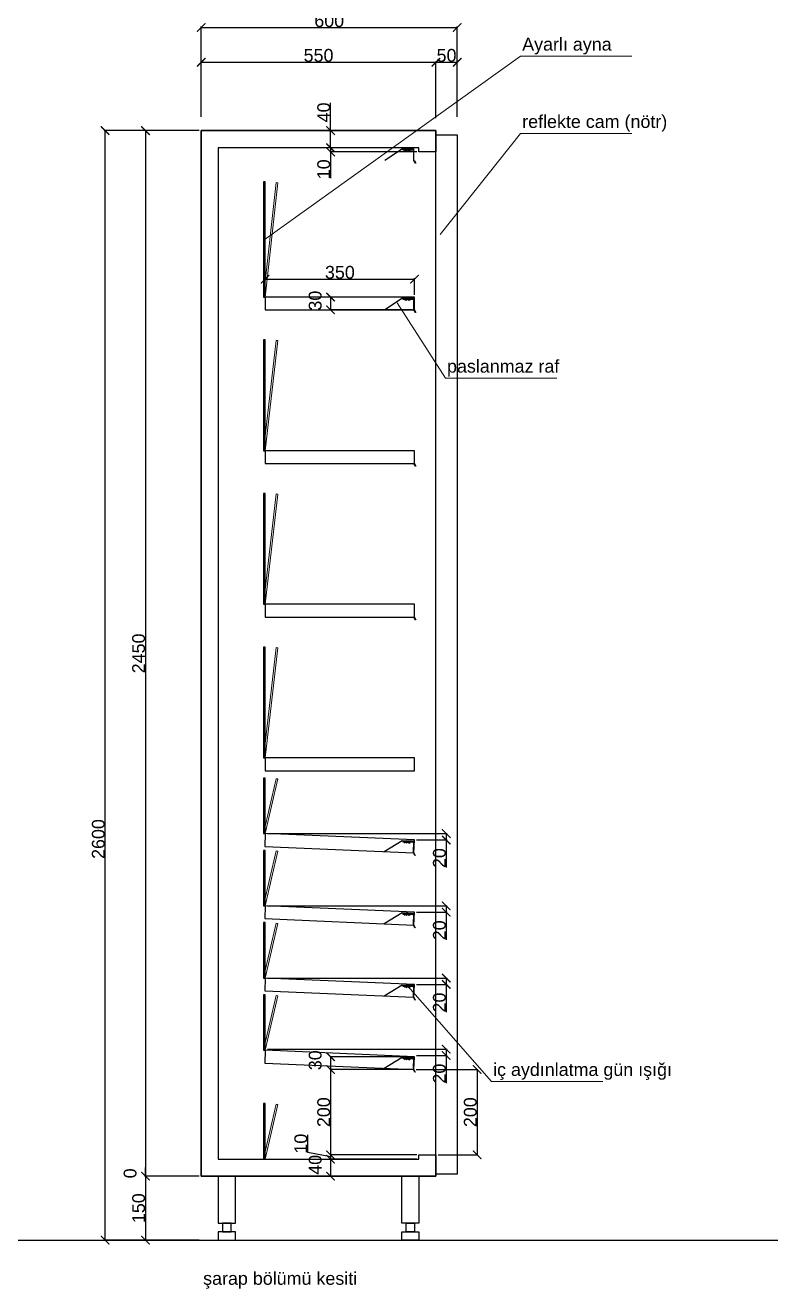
# Model space of a CAD drawing. Header units: millimetres. Extents: x 11444 to 38468, y 2013 to 7470.
# Drawn here: x 30770 to 32517, y 3017 to 5977 of the extents above; entities that cross this region are included whole.
import ezdxf

# ---------------------------------------------------------------- set-up
doc = ezdxf.new("R2010")
doc.units = ezdxf.units.MM
doc.layers.add('Auto-SilikCizgiler', color=251, linetype='Continuous', lineweight=9)
doc.styles.get("Standard").update_dxf_attribs({"font": 'arial.ttf'})
doc.dimstyles.new('ölçü 1_50', dxfattribs={"dimtxt": 30, "dimasz": 20, "dimexe": 2, "dimexo": 5, "dimtad": 1, "dimdec": 0, "dimtxsty": 'Standard', "dimblk": 'ARCHTICK', "dimcen": 2.5, "dimclrd": 256, "dimclre": 256, "dimclrt": 256, "dimadec": 0, "dimazin": 0, "dimtfac": 1, "dimtdec": 0, "dimtmove": 0, "dimatfit": 3, "dimldrblk": 'ARCHTICK', "dimfxl": 1, "dimlwd": -1, "dimlwe": -1, "dimarcsym": 0})

# ---------------------------------------------------------------- blocks, each defined once
blk = doc.blocks.new('_ArchTick')
at = {"color": 0, "linetype": 'ByBlock', "const_width": 0.15}
blk.add_lwpolyline([(-0.5, -0.5), (0.5, 0.5)], dxfattribs=at)
blk = doc.blocks.new('*D163')
at = {"transparency": 16777216}
for p, q in [((31177, 5730.4), (31049.4, 5730.4)), ((31051.4, 5730.4), (31051.4, 3280.4)), ((31177, 3280.4), (31049.4, 3280.4))]:
    blk.add_line(p, q, dxfattribs=at)
at = {"layer": 'Defpoints', "color": 0, "transparency": 16777216}
for p in [(31182, 5730.4), (31051.4, 3280.4), (31182, 3280.4)]:
    blk.add_point(p, dxfattribs=at)
at = {"transparency": 16777216, "xscale": 20, "yscale": 20, "zscale": 20}
for p, rotation in [((31051.4, 5730.4), 90), ((31051.4, 3280.4), 270)]:
    blk.add_blockref('_ArchTick', p, dxfattribs=dict(at, rotation=rotation))
at = {"transparency": 16777216, "insert": (31035.4, 4505.4), "char_height": 30, "attachment_point": 5, "rotation": 90}
blk.add_mtext('2450', dxfattribs=at)
blk = doc.blocks.new('*D164')
at = {"transparency": 16777216}
for p, q in [((31051.4, 3280.4), (31051.4, 3300.4)), ((31177, 3280.4), (31049.4, 3280.4)), ((31177, 3280.4), (31049.4, 3280.4)), ((31051.4, 3280.4), (31051.4, 3260.4))]:
    blk.add_line(p, q, dxfattribs=at)
at = {"layer": 'Defpoints', "color": 0, "transparency": 16777216}
for p in [(31051.4, 3280.4), (31182, 3280.4), (31182, 3280.4)]:
    blk.add_point(p, dxfattribs=at)
at = {"transparency": 16777216, "xscale": 20, "yscale": 20, "zscale": 20}
for rotation in [90, 270]:
    blk.add_blockref('_ArchTick', (31051.4, 3280.4), dxfattribs=dict(at, rotation=rotation))
at = {"transparency": 16777216, "insert": (31015.4, 3287), "char_height": 30, "attachment_point": 5, "rotation": 90}
blk.add_mtext('0', dxfattribs=at)
blk = doc.blocks.new('*D165')
at = {"transparency": 16777216}
for p, q in [((31177, 3280.4), (31049.4, 3280.4)), ((31051.4, 3280.4), (31051.4, 3130.4)), ((31177, 3130.4), (31049.4, 3130.4))]:
    blk.add_line(p, q, dxfattribs=at)
at = {"layer": 'Defpoints', "color": 0, "transparency": 16777216}
for p in [(31182, 3280.4), (31051.4, 3130.4), (31182, 3130.4)]:
    blk.add_point(p, dxfattribs=at)
at = {"transparency": 16777216, "xscale": 20, "yscale": 20, "zscale": 20}
for p, rotation in [((31051.4, 3280.4), 90), ((31051.4, 3130.4), 270)]:
    blk.add_blockref('_ArchTick', p, dxfattribs=dict(at, rotation=rotation))
at = {"transparency": 16777216, "insert": (31035.4, 3205.4), "char_height": 30, "attachment_point": 5, "rotation": 90}
blk.add_mtext('150', dxfattribs=at)
blk = doc.blocks.new('*D166')
at = {"transparency": 16777216}
for p, q in [((31177, 5730.4), (30954.8, 5730.4)), ((30956.8, 3130.4), (30956.8, 5730.4)), ((31177, 3130.4), (30954.8, 3130.4))]:
    blk.add_line(p, q, dxfattribs=at)
at = {"layer": 'Defpoints', "color": 0, "transparency": 16777216}
for p in [(30956.8, 5730.4), (31182, 5730.4), (31182, 3130.4)]:
    blk.add_point(p, dxfattribs=at)
at = {"transparency": 16777216, "xscale": 20, "yscale": 20, "zscale": 20}
for p, rotation in [((30956.8, 5730.4), 90), ((30956.8, 3130.4), 270)]:
    blk.add_blockref('_ArchTick', p, dxfattribs=dict(at, rotation=rotation))
at = {"transparency": 16777216, "insert": (30940.9, 4070.4), "char_height": 30, "attachment_point": 5, "rotation": 90}
blk.add_mtext('2600', dxfattribs=at)
blk = doc.blocks.new('*D147')
at = {"transparency": 16777216}
for p, q in [((31182, 5762.4), (31182, 5892.7)), ((31732, 5759.3), (31732, 5892.7)), ((31182, 5890.7), (31732, 5890.7))]:
    blk.add_line(p, q, dxfattribs=at)
at = {"layer": 'Defpoints', "color": 0, "transparency": 16777216}
for p in [(31732, 5890.7), (31182, 5757.4), (31732, 5754.3)]:
    blk.add_point(p, dxfattribs=at)
at = {"transparency": 16777216, "xscale": 20, "yscale": 20, "zscale": 20, "rotation": 180}
blk.add_blockref('_ArchTick', (31182, 5890.7), dxfattribs=at)
at = {"transparency": 16777216, "xscale": 20, "yscale": 20, "zscale": 20}
blk.add_blockref('_ArchTick', (31732, 5890.7), dxfattribs=at)
at = {"transparency": 16777216, "insert": (31457, 5906.6), "char_height": 30, "attachment_point": 5}
blk.add_mtext('550', dxfattribs=at)
blk = doc.blocks.new('*D148')
at = {"transparency": 16777216}
for p, q in [((31732, 5759.3), (31732, 5892.7)), ((31782, 5762.4), (31782, 5892.7)), ((31732, 5890.7), (31782, 5890.7))]:
    blk.add_line(p, q, dxfattribs=at)
at = {"layer": 'Defpoints', "color": 0, "transparency": 16777216}
for p in [(31782, 5890.7), (31732, 5754.3), (31782, 5757.4)]:
    blk.add_point(p, dxfattribs=at)
at = {"transparency": 16777216, "xscale": 20, "yscale": 20, "zscale": 20, "rotation": 180}
blk.add_blockref('_ArchTick', (31732, 5890.7), dxfattribs=at)
at = {"transparency": 16777216, "xscale": 20, "yscale": 20, "zscale": 20}
blk.add_blockref('_ArchTick', (31782, 5890.7), dxfattribs=at)
at = {"transparency": 16777216, "insert": (31757, 5906.6), "char_height": 30, "attachment_point": 5}
blk.add_mtext('50', dxfattribs=at)
blk = doc.blocks.new('*D149')
at = {"transparency": 16777216}
for p, q in [((31182, 5762.4), (31182, 5974.1)), ((31182, 5972.1), (31782, 5972.1)), ((31782, 5762.4), (31782, 5974.1))]:
    blk.add_line(p, q, dxfattribs=at)
at = {"layer": 'Defpoints', "color": 0, "transparency": 16777216}
for p in [(31782, 5972.1), (31182, 5757.4), (31782, 5757.4)]:
    blk.add_point(p, dxfattribs=at)
at = {"transparency": 16777216, "xscale": 20, "yscale": 20, "zscale": 20, "rotation": 180}
blk.add_blockref('_ArchTick', (31182, 5972.1), dxfattribs=at)
at = {"transparency": 16777216, "xscale": 20, "yscale": 20, "zscale": 20}
blk.add_blockref('_ArchTick', (31782, 5972.1), dxfattribs=at)
at = {"transparency": 16777216, "insert": (31482, 5988), "char_height": 30, "attachment_point": 5}
blk.add_mtext('600', dxfattribs=at)
blk = doc.blocks.new('*D182')
at = {"transparency": 16777216}
for p, q in [((31685.6, 3530.4), (31830.7, 3530.4)), ((31828.7, 3530.4), (31828.7, 3330.4)), ((31737, 3330.4), (31830.7, 3330.4))]:
    blk.add_line(p, q, dxfattribs=at)
at = {"layer": 'Defpoints', "color": 0, "transparency": 16777216}
for p in [(31680.6, 3530.4), (31732, 3330.4), (31828.7, 3330.4)]:
    blk.add_point(p, dxfattribs=at)
at = {"transparency": 16777216, "xscale": 20, "yscale": 20, "zscale": 20}
for p, rotation in [((31828.7, 3530.4), 90), ((31828.7, 3330.4), 270)]:
    blk.add_blockref('_ArchTick', p, dxfattribs=dict(at, rotation=rotation))
at = {"transparency": 16777216, "insert": (31812.8, 3430.4), "char_height": 30, "attachment_point": 5, "rotation": 90}
blk.add_mtext('200', dxfattribs=at)
blk = doc.blocks.new('*D184')
at = {"transparency": 16777216}
for p, q in [((31485.1, 5730.4), (31485.1, 5795.7)), ((31687, 5730.4), (31483.1, 5730.4)), ((31485.1, 5690.4), (31485.1, 5730.4)), ((31687, 5690.4), (31483.1, 5690.4))]:
    blk.add_line(p, q, dxfattribs=at)
at = {"layer": 'Defpoints', "color": 0, "transparency": 16777216}
for p in [(31485.1, 5730.4), (31692, 5730.4), (31692, 5690.4)]:
    blk.add_point(p, dxfattribs=at)
at = {"transparency": 16777216, "xscale": 20, "yscale": 20, "zscale": 20}
for p, rotation in [((31485.1, 5730.4), 90), ((31485.1, 5690.4), 270)]:
    blk.add_blockref('_ArchTick', p, dxfattribs=dict(at, rotation=rotation))
at = {"transparency": 16777216, "insert": (31469.2, 5773.1), "char_height": 30, "attachment_point": 5, "rotation": 90}
blk.add_mtext('40', dxfattribs=at)
blk = doc.blocks.new('*D185')
at = {"transparency": 16777216}
for p, q in [((31687, 5690.4), (31483.1, 5690.4)), ((31485.1, 5690.4), (31485.1, 5680.4)), ((31687, 5680.4), (31483.1, 5680.4)), ((31485.1, 5680.4), (31485.1, 5619.1))]:
    blk.add_line(p, q, dxfattribs=at)
at = {"layer": 'Defpoints', "color": 0, "transparency": 16777216}
for p in [(31692, 5690.4), (31485.1, 5680.4), (31692, 5680.4)]:
    blk.add_point(p, dxfattribs=at)
at = {"transparency": 16777216, "xscale": 20, "yscale": 20, "zscale": 20}
for p, rotation in [((31485.1, 5690.4), 90), ((31485.1, 5680.4), 270)]:
    blk.add_blockref('_ArchTick', p, dxfattribs=dict(at, rotation=rotation))
at = {"transparency": 16777216, "insert": (31469.2, 5639.8), "char_height": 30, "attachment_point": 5, "rotation": 90}
blk.add_mtext('10', dxfattribs=at)
blk = doc.blocks.new('*D187')
at = {"transparency": 16777216}
for p, q in [((31677, 5340.4), (31483.1, 5340.4)), ((31485.1, 5340.4), (31485.1, 5310.4)), ((31677, 5310.4), (31483.1, 5310.4))]:
    blk.add_line(p, q, dxfattribs=at)
at = {"layer": 'Defpoints', "color": 0, "transparency": 16777216}
for p in [(31682, 5340.4), (31485.1, 5310.4), (31682, 5310.4)]:
    blk.add_point(p, dxfattribs=at)
at = {"transparency": 16777216, "xscale": 20, "yscale": 20, "zscale": 20}
for p, rotation in [((31485.1, 5340.4), 90), ((31485.1, 5310.4), 270)]:
    blk.add_blockref('_ArchTick', p, dxfattribs=dict(at, rotation=rotation))
at = {"transparency": 16777216, "insert": (31449.2, 5332), "char_height": 30, "attachment_point": 5, "rotation": 90}
blk.add_mtext('30', dxfattribs=at)
blk = doc.blocks.new('*D193')
at = {"transparency": 16777216}
for p, q in [((31676.7, 3560.4), (31483.1, 3560.4)), ((31485.1, 3560.4), (31485.1, 3530.4)), ((31675.6, 3530.4), (31483.1, 3530.4))]:
    blk.add_line(p, q, dxfattribs=at)
at = {"layer": 'Defpoints', "color": 0, "transparency": 16777216}
for p in [(31681.7, 3560.4), (31485.1, 3530.4), (31680.6, 3530.4)]:
    blk.add_point(p, dxfattribs=at)
at = {"transparency": 16777216, "xscale": 20, "yscale": 20, "zscale": 20}
for p, rotation in [((31485.1, 3560.4), 90), ((31485.1, 3530.4), 270)]:
    blk.add_blockref('_ArchTick', p, dxfattribs=dict(at, rotation=rotation))
at = {"transparency": 16777216, "insert": (31449.2, 3552.1), "char_height": 30, "attachment_point": 5, "rotation": 90}
blk.add_mtext('30', dxfattribs=at)
blk = doc.blocks.new('*D194')
at = {"transparency": 16777216}
for p, q in [((31675.6, 3530.4), (31483.1, 3530.4)), ((31485.1, 3530.4), (31485.1, 3330.4)), ((31687, 3330.4), (31483.1, 3330.4))]:
    blk.add_line(p, q, dxfattribs=at)
at = {"layer": 'Defpoints', "color": 0, "transparency": 16777216}
for p in [(31680.6, 3530.4), (31485.1, 3330.4), (31692, 3330.4)]:
    blk.add_point(p, dxfattribs=at)
at = {"transparency": 16777216, "xscale": 20, "yscale": 20, "zscale": 20}
for p, rotation in [((31485.1, 3530.4), 90), ((31485.1, 3330.4), 270)]:
    blk.add_blockref('_ArchTick', p, dxfattribs=dict(at, rotation=rotation))
at = {"transparency": 16777216, "insert": (31469.2, 3430.4), "char_height": 30, "attachment_point": 5, "rotation": 90}
blk.add_mtext('200', dxfattribs=at)
blk = doc.blocks.new('*D195')
at = {"transparency": 16777216}
for p, q in [((31431.5, 3335.9), (31431.5, 3377.2)), ((31485.1, 3325.4), (31431.5, 3335.9)), ((31687, 3330.4), (31483.1, 3330.4)), ((31687, 3320.4), (31483.1, 3320.4)), ((31485.1, 3330.4), (31485.1, 3320.4))]:
    blk.add_line(p, q, dxfattribs=at)
at = {"layer": 'Defpoints', "color": 0, "transparency": 16777216}
for p in [(31485.1, 3320.4), (31692, 3330.4), (31692, 3320.4)]:
    blk.add_point(p, dxfattribs=at)
at = {"transparency": 16777216, "xscale": 20, "yscale": 20, "zscale": 20}
for p, rotation in [((31485.1, 3330.4), 90), ((31485.1, 3320.4), 270)]:
    blk.add_blockref('_ArchTick', p, dxfattribs=dict(at, rotation=rotation))
at = {"transparency": 16777216, "insert": (31415.6, 3356.6), "char_height": 30, "attachment_point": 5, "rotation": 90}
blk.add_mtext('10', dxfattribs=at)
blk = doc.blocks.new('*D196')
at = {"transparency": 16777216}
for p, q in [((31687, 3320.4), (31483.1, 3320.4)), ((31485.1, 3320.4), (31485.1, 3280.4)), ((31727, 3280.4), (31483.1, 3280.4))]:
    blk.add_line(p, q, dxfattribs=at)
at = {"layer": 'Defpoints', "color": 0, "transparency": 16777216}
for p in [(31692, 3320.4), (31485.1, 3280.4), (31732, 3280.4)]:
    blk.add_point(p, dxfattribs=at)
at = {"transparency": 16777216, "xscale": 20, "yscale": 20, "zscale": 20}
for p, rotation in [((31485.1, 3320.4), 90), ((31485.1, 3280.4), 270)]:
    blk.add_blockref('_ArchTick', p, dxfattribs=dict(at, rotation=rotation))
at = {"transparency": 16777216, "insert": (31449.2, 3307), "char_height": 30, "attachment_point": 5, "rotation": 90}
blk.add_mtext('40', dxfattribs=at)
blk = doc.blocks.new('*D205')
at = {"transparency": 16777216}
for p, q in [((31337, 3744.7), (31758.2, 3744.7)), ((31756.2, 3744.7), (31756.2, 3729.7)), ((31686.7, 3729.7), (31758.2, 3729.7)), ((31756.2, 3729.7), (31756.2, 3665))]:
    blk.add_line(p, q, dxfattribs=at)
at = {"layer": 'Defpoints', "color": 0, "transparency": 16777216}
for p in [(31332, 3744.7), (31681.7, 3729.7), (31756.2, 3729.7)]:
    blk.add_point(p, dxfattribs=at)
at = {"transparency": 16777216, "xscale": 20, "yscale": 20, "zscale": 20}
for p, rotation in [((31756.2, 3744.7), 90), ((31756.2, 3729.7), 270)]:
    blk.add_blockref('_ArchTick', p, dxfattribs=dict(at, rotation=rotation))
at = {"transparency": 16777216, "insert": (31740.3, 3687.3), "char_height": 30, "attachment_point": 5, "rotation": 90}
blk.add_mtext('20', dxfattribs=at)
blk = doc.blocks.new('*D162')
at = {"transparency": 16777216}
for p, q in [((31337, 3578.1), (31758.2, 3578.1)), ((31686.7, 3563.1), (31758.2, 3563.1)), ((31756.2, 3578.1), (31756.2, 3563.1)), ((31756.2, 3563.1), (31756.2, 3498.5))]:
    blk.add_line(p, q, dxfattribs=at)
at = {"layer": 'Defpoints', "color": 0, "transparency": 16777216}
for p in [(31332, 3578.1), (31681.7, 3563.1), (31756.2, 3563.1)]:
    blk.add_point(p, dxfattribs=at)
at = {"transparency": 16777216, "xscale": 20, "yscale": 20, "zscale": 20}
for p, rotation in [((31756.2, 3578.1), 90), ((31756.2, 3563.1), 270)]:
    blk.add_blockref('_ArchTick', p, dxfattribs=dict(at, rotation=rotation))
at = {"transparency": 16777216, "insert": (31740.3, 3520.8), "char_height": 30, "attachment_point": 5, "rotation": 90}
blk.add_mtext('20', dxfattribs=at)
blk = doc.blocks.new('*D206')
at = {"transparency": 16777216}
for p, q in [((31332, 5345.4), (31332, 5384.3)), ((31332, 5382.3), (31682, 5382.3)), ((31682, 5345.4), (31682, 5384.3))]:
    blk.add_line(p, q, dxfattribs=at)
at = {"layer": 'Defpoints', "color": 0, "transparency": 16777216}
for p in [(31682, 5382.3), (31332, 5340.4), (31682, 5340.4)]:
    blk.add_point(p, dxfattribs=at)
at = {"transparency": 16777216, "xscale": 20, "yscale": 20, "zscale": 20, "rotation": 180}
blk.add_blockref('_ArchTick', (31332, 5382.3), dxfattribs=at)
at = {"transparency": 16777216, "xscale": 20, "yscale": 20, "zscale": 20}
blk.add_blockref('_ArchTick', (31682, 5382.3), dxfattribs=at)
at = {"transparency": 16777216, "insert": (31507, 5398.2), "char_height": 30, "attachment_point": 5}
blk.add_mtext('350', dxfattribs=at)
blk = doc.blocks.new('*D216')
at = {"transparency": 16777216}
for p, q in [((31337, 3913.9), (31758.2, 3913.9)), ((31756.2, 3913.9), (31756.2, 3898.9)), ((31686.7, 3898.9), (31758.2, 3898.9)), ((31756.2, 3898.9), (31756.2, 3834.3))]:
    blk.add_line(p, q, dxfattribs=at)
at = {"layer": 'Defpoints', "color": 0, "transparency": 16777216}
for p in [(31332, 3913.9), (31681.7, 3898.9), (31756.2, 3898.9)]:
    blk.add_point(p, dxfattribs=at)
at = {"transparency": 16777216, "xscale": 20, "yscale": 20, "zscale": 20}
for p, rotation in [((31756.2, 3913.9), 90), ((31756.2, 3898.9), 270)]:
    blk.add_blockref('_ArchTick', p, dxfattribs=dict(at, rotation=rotation))
at = {"transparency": 16777216, "insert": (31740.3, 3856.6), "char_height": 30, "attachment_point": 5, "rotation": 90}
blk.add_mtext('20', dxfattribs=at)
blk = doc.blocks.new('*D217')
at = {"transparency": 16777216}
for p, q in [((31337, 4083.2), (31758.2, 4083.2)), ((31686.7, 4068.2), (31758.2, 4068.2)), ((31756.2, 4083.2), (31756.2, 4068.2)), ((31756.2, 4068.2), (31756.2, 4003.5))]:
    blk.add_line(p, q, dxfattribs=at)
at = {"layer": 'Defpoints', "color": 0, "transparency": 16777216}
for p in [(31332, 4083.2), (31681.7, 4068.2), (31756.2, 4068.2)]:
    blk.add_point(p, dxfattribs=at)
at = {"transparency": 16777216, "xscale": 20, "yscale": 20, "zscale": 20}
for p, rotation in [((31756.2, 4083.2), 90), ((31756.2, 4068.2), 270)]:
    blk.add_blockref('_ArchTick', p, dxfattribs=dict(at, rotation=rotation))
at = {"transparency": 16777216, "insert": (31740.3, 4025.8), "char_height": 30, "attachment_point": 5, "rotation": 90}
blk.add_mtext('20', dxfattribs=at)

msp = doc.modelspace()

# ---------------------------------------------------------------- linework, layer by layer
for p, q in [((31653.5, 5687.7), (31612.3, 5660.4)), ((31680.7, 5687.7), (31653.5, 5687.7)), ((31653.5, 5686.5), (31653.5, 5687.7)), ((31661.7, 5685), (31659.2, 5682.2)), ((31661.7, 5685), (31661.7, 5682.8)), ((31661.7, 5685), (31664.2, 5682)), ((31669.3, 5685), (31666.9, 5682.2)), ((31669.3, 5685), (31669.3, 5682.8)), ((31669.3, 5685), (31671.8, 5682)), ((31680.7, 5660.4), (31680.7, 5687.7)), ((31684.2, 5654.1), (31680.7, 5660.4)), ((31682, 5660.4), (31685.2, 5654.1)), ((31685.2, 5654.1), (31684.2, 5654.1)), ((31653.5, 5337.7), (31612.3, 5310.4)), ((31680.7, 5337.7), (31653.5, 5337.7)), ((31653.5, 5336.5), (31653.5, 5337.7)), ((31661.7, 5335), (31659.2, 5332.2)), ((31661.7, 5335), (31661.7, 5332.8)), ((31661.7, 5335), (31664.2, 5332)), ((31669.3, 5335), (31666.9, 5332.2)), ((31669.3, 5335), (31669.3, 5332.8)), ((31669.3, 5335), (31671.8, 5332)), ((31680.7, 5310.4), (31680.7, 5337.7)), ((31684.2, 5304.1), (31680.7, 5310.4)), ((31682, 5310.4), (31685.2, 5304.1)), ((31685.2, 5304.1), (31684.2, 5304.1)), ((31684.2, 4944.1), (31680.7, 4950.4)), ((31682, 4950.4), (31685.2, 4944.1)), ((31685.2, 4944.1), (31684.2, 4944.1)), ((31684.2, 4584.1), (31680.7, 4590.4)), ((31682, 4590.4), (31685.2, 4584.1)), ((31685.2, 4584.1), (31684.2, 4584.1)), ((31653.1, 4066.5), (31611, 4040.8)), ((31653, 4065.3), (31653.1, 4066.5)), ((31680.3, 4065.5), (31653.1, 4066.5)), ((31661.2, 4063.5), (31658.7, 4060.9)), ((31661.2, 4063.5), (31661.2, 4061.4)), ((31661.2, 4063.5), (31663.6, 4060.4)), ((31668.9, 4063.3), (31666.3, 4060.6)), ((31668.9, 4063.3), (31668.8, 4061.1)), ((31668.9, 4063.3), (31671.3, 4060.1)), ((31679.3, 4038.2), (31680.3, 4065.5)), ((31682.5, 4031.8), (31679.3, 4038.2)), ((31680.6, 4038.2), (31683.6, 4031.7)), ((31683.6, 4031.7), (31682.5, 4031.8)), ((31653.1, 3897.3), (31611, 3871.5)), ((31653, 3896), (31653.1, 3897.3)), ((31680.3, 3896.2), (31653.1, 3897.3)), ((31661.2, 3894.3), (31658.7, 3891.6)), ((31661.2, 3894.3), (31661.2, 3892.1)), ((31661.2, 3894.3), (31663.6, 3891.2)), ((31668.9, 3894), (31666.3, 3891.3)), ((31668.9, 3894), (31668.8, 3891.8)), ((31668.9, 3894), (31671.3, 3890.9)), ((31679.3, 3869), (31680.3, 3896.2)), ((31682.5, 3862.5), (31679.3, 3869)), ((31680.6, 3868.9), (31683.6, 3862.5)), ((31683.6, 3862.5), (31682.5, 3862.5)), ((31653.1, 3728), (31611, 3702.3)), ((31653, 3726.8), (31653.1, 3728)), ((31680.3, 3727), (31653.1, 3728)), ((31661.2, 3725.1), (31658.7, 3722.4)), ((31661.2, 3725.1), (31661.2, 3722.9)), ((31661.2, 3725.1), (31663.6, 3721.9)), ((31668.9, 3724.8), (31666.3, 3722.1)), ((31668.9, 3724.8), (31668.8, 3722.6)), ((31668.9, 3724.8), (31671.3, 3721.6)), ((31679.3, 3699.7), (31680.3, 3727)), ((31682.5, 3693.3), (31679.3, 3699.7)), ((31680.6, 3699.7), (31683.6, 3693.2)), ((31683.6, 3693.2), (31682.5, 3693.3)), ((31653.1, 3558.8), (31611, 3533)), ((31653, 3557.5), (31653.1, 3558.8)), ((31680.3, 3557.7), (31653.1, 3558.8)), ((31661.2, 3555.8), (31658.7, 3553.1)), ((31661.2, 3555.8), (31661.2, 3553.6)), ((31661.2, 3555.8), (31663.6, 3552.7)), ((31668.9, 3555.5), (31666.3, 3552.8)), ((31668.9, 3555.5), (31668.8, 3553.3)), ((31668.9, 3555.5), (31671.3, 3552.4)), ((31679.3, 3530.5), (31680.3, 3557.7)), ((31682.5, 3524), (31679.3, 3530.5)), ((31680.6, 3530.4), (31683.6, 3524)), ((31683.6, 3524), (31682.5, 3524)), ((11444.3, 3130.4), (38468, 3130.4))]:
    msp.add_line(p, q)
for points in [[(31182, 3280.4), (31732, 3280.4), (31732, 5730.4), (31182, 5730.4)], [(31732, 5730.4), (31732, 5680.4), (31692, 5680.4), (31692, 5690.4), (31222, 5690.4), (31222, 3320.4), (31692, 3320.4), (31692, 3330.4), (31732, 3330.4), (31732, 3280.4), (31182, 3280.4), (31182, 5730.4), (31732, 5730.4)], [(31782, 3285.4), (31732, 3285.4), (31732, 5720.4), (31782, 5720.4)], [(31655.6, 5686.5), (31678.2, 5686.5), (31678.2, 5684.4), (31655.6, 5684.4)], [(31328, 5340.4), (31332, 5340.4), (31332, 5610.4), (31328, 5610.4)], [(31332, 5310.4), (31682, 5310.4), (31682, 5340.4), (31332, 5340.4)], [(31655.6, 5336.5), (31678.2, 5336.5), (31678.2, 5334.4), (31655.6, 5334.4)], [(31328, 4980.4), (31332, 4980.4), (31332, 5240.4), (31328, 5240.4)], [(31332, 4950.4), (31682, 4950.4), (31682, 4980.4), (31332, 4980.4)], [(31328, 4620.4), (31332, 4620.4), (31332, 4880.4), (31328, 4880.4)], [(31332, 4590.4), (31682, 4590.4), (31682, 4620.4), (31332, 4620.4)], [(31328, 4260.4), (31332, 4260.4), (31332, 4520.4), (31328, 4520.4)], [(31332, 4230.4), (31682, 4230.4), (31682, 4260.4), (31332, 4260.4)], [(31328, 4083.2), (31332, 4083.2), (31332, 4213.2), (31328, 4213.2)], [(31330.9, 4053.2), (31680.6, 4038.2), (31681.7, 4068.2), (31332, 4083.2)], [(31655.2, 4065.2), (31677.8, 4064.4), (31677.7, 4062.3), (31655.1, 4063.1)], [(31328, 3913.9), (31332, 3913.9), (31332, 4043.9), (31328, 4043.9)], [(31330.9, 3883.9), (31680.6, 3868.9), (31681.7, 3898.9), (31332, 3913.9)], [(31655.2, 3896), (31677.8, 3895.1), (31677.7, 3893), (31655.1, 3893.9)], [(31328, 3744.7), (31332, 3744.7), (31332, 3874.7), (31328, 3874.7)], [(31330.9, 3714.7), (31680.6, 3699.7), (31681.7, 3729.7), (31332, 3744.7)], [(31328, 3575.4), (31332, 3575.4), (31332, 3705.4), (31328, 3705.4)], [(31655.2, 3726.7), (31677.8, 3725.9), (31677.7, 3723.8), (31655.1, 3724.6)], [(31330.9, 3545.4), (31680.6, 3530.4), (31681.7, 3560.4), (31332, 3575.4)], [(31655.2, 3557.5), (31677.8, 3556.6), (31677.7, 3554.5), (31655.1, 3555.4)], [(31328, 3320.4), (31332, 3320.4), (31332, 3450.4), (31328, 3450.4)], [(31182, 3280.4), (31732, 3280.4), (31732, 3280.4), (31182, 3280.4)], [(31222, 3170.4), (31262, 3170.4), (31262, 3280.4), (31222, 3280.4)], [(31692, 3170.4), (31652, 3170.4), (31652, 3280.4), (31692, 3280.4)], [(31252, 3170.4), (31232, 3170.4), (31232, 3150.4), (31252, 3150.4)], [(31662, 3170.4), (31682, 3170.4), (31682, 3150.4), (31662, 3150.4)], [(31222, 3130.4), (31262, 3130.4), (31262, 3150.4), (31222, 3150.4)], [(31692, 3130.4), (31652, 3130.4), (31652, 3150.4), (31692, 3150.4)]]:
    msp.add_lwpolyline(points, close=True)
at = {"layer": 'Auto-SilikCizgiler'}
for p, q in [((31329.6, 5474.7), (31930.3, 5905.2)), ((31930.3, 5905.2), (32191.4, 5905.2)), ((31741.8, 5486.8), (31930.3, 5723.9)), ((31930.3, 5723.9), (32191.4, 5723.9)), ((31641.5, 5327.1), (31754.2, 5150.6)), ((31754.2, 5150.6), (32015.3, 5150.6)), ((31661.6, 3731.4), (31862.2, 3502.6)), ((31862.2, 3502.6), (32123.3, 3502.6))]:
    msp.add_line(p, q, dxfattribs=at)
for points in [[(31328.1, 5340.9), (31332, 5340.4), (31361.3, 5608.4), (31357.4, 5609)], [(31328.1, 4980.9), (31332, 4980.4), (31361.3, 5238.4), (31357.4, 5239)], [(31328.1, 4620.9), (31332, 4620.4), (31361.3, 4878.4), (31357.4, 4879)], [(31328.1, 4260.9), (31332, 4260.4), (31361.3, 4518.4), (31357.4, 4519)], [(31328.1, 4083.7), (31332, 4083.2), (31361.3, 4211.2), (31357.4, 4211.7)], [(31328.1, 3914.4), (31332, 3913.9), (31361.3, 4041.9), (31357.4, 4042.5)], [(31328.1, 3745.2), (31332, 3744.7), (31361.3, 3872.7), (31357.4, 3873.2)], [(31328.1, 3575.9), (31332, 3575.4), (31361.3, 3703.4), (31357.4, 3704)], [(31328.1, 3320.9), (31332, 3320.4), (31361.3, 3448.4), (31357.4, 3449)]]:
    msp.add_lwpolyline(points, close=True, dxfattribs=at)

# ---------------------------------------------------------------- texts
for s, p in [('Ayarlı ayna ', (31934.3, 5917.9)), ('reflekte cam (nötr)', (31934.3, 5736.7)), ('paslanmaz raf', (31758.1, 5163.3)), ('iç aydınlatma gün ışığı', (31866.1, 3515.3)), ('şarap bölümü kesiti', (31186.5, 3025.9))]:
    msp.add_text(s, height=30, dxfattribs=at).set_placement(p)

# ---------------------------------------------------------------- dimensions: what is measured, and where the dimension line sits
for base, p1, p2, picture, middle in [((31782, 5972.1), (31182, 5757.4), (31782, 5757.4), '*D149', (31482, 5988)), ((31732, 5890.7), (31182, 5757.4), (31732, 5754.3), '*D147', (31457, 5906.6)), ((31682, 5382.3), (31332, 5340.4), (31682, 5340.4), '*D206', (31507, 5398.2))]:
    dim = msp.add_linear_dim(base=base, p1=p1, p2=p2, dimstyle='ölçü 1_50')
    dim.commit()
    dim.dimension.update_dxf_attribs({"geometry": picture, "text_midpoint": middle})
dim = msp.add_linear_dim(base=(31782, 5890.7), p1=(31732, 5754.3), p2=(31782, 5757.4), dimstyle='ölçü 1_50', override={"dimtmove": 1})
dim.commit()
dim.dimension.update_dxf_attribs({"geometry": '*D148', "text_midpoint": (31757, 5906.6)})
for base, p1, p2, picture, middle in [((31485.1, 5730.4), (31692, 5690.4), (31692, 5730.4), '*D184', (31469.2, 5773.1)), ((31051.4, 3280.4), (31182, 5730.4), (31182, 3280.4), '*D163', (31035.4, 4505.4)), ((31485.1, 5680.4), (31692, 5690.4), (31692, 5680.4), '*D185', (31469.2, 5639.8)), ((31828.7, 3330.4), (31680.6, 3530.4), (31732, 3330.4), '*D182', (31812.8, 3430.4))]:
    dim = msp.add_linear_dim(base=base, p1=p1, p2=p2, angle=90, dimstyle='ölçü 1_50')
    dim.commit()
    dim.dimension.update_dxf_attribs({"geometry": picture, "text_midpoint": middle})
dim = msp.add_linear_dim(base=(30956.8, 5730.4), p1=(31182, 3130.4), p2=(31182, 5730.4), angle=90, dimstyle='ölçü 1_50')
dim.commit()
dim.dimension.update_dxf_attribs({"geometry": '*D166', "text_midpoint": (30956.8, 4070.4), "dimtype": 160})
for base, p1, p2, picture, middle in [((31485.1, 5310.4), (31682, 5340.4), (31682, 5310.4), '*D187', (31449.2, 5332)), ((31485.1, 3530.4), (31681.7, 3560.4), (31680.6, 3530.4), '*D193', (31449.2, 3552.1)), ((31485.1, 3330.4), (31680.6, 3530.4), (31692, 3330.4), '*D194', (31469.2, 3430.4)), ((31485.1, 3280.4), (31692, 3320.4), (31732, 3280.4), '*D196', (31449.2, 3307)), ((31051.3575818, 3280.4059157), (31182.0151499, 3280.4059157), (31182.0151499, 3280.4059157), '*D164', (31015.4153921, 3287.0309157)), ((31051.4, 3130.4), (31182, 3280.4), (31182, 3130.4), '*D165', (31035.4, 3205.4))]:
    dim = msp.add_linear_dim(base=base, p1=p1, p2=p2, angle=90, dimstyle='ölçü 1_50', override={"dimtmove": 1})
    dim.commit()
    dim.dimension.update_dxf_attribs({"geometry": picture, "text_midpoint": middle})
for base, p1, p2, picture, middle in [((31756.2, 4068.2), (31332, 4083.2), (31681.7, 4068.2), '*D217', (31740.3, 4025.8)), ((31756.2, 3898.9), (31332, 3913.9), (31681.7, 3898.9), '*D216', (31740.3, 3856.6)), ((31756.2, 3729.7), (31332, 3744.7), (31681.7, 3729.7), '*D205', (31740.3, 3687.3)), ((31756.2, 3563.1), (31332, 3578.1), (31681.7, 3563.1), '*D162', (31740.3, 3520.8))]:
    dim = msp.add_linear_dim(base=base, p1=p1, p2=p2, angle=90, text='20', dimstyle='ölçü 1_50')
    dim.commit()
    dim.dimension.update_dxf_attribs({"geometry": picture, "text_midpoint": middle})
dim = msp.add_linear_dim(base=(31485.1, 3320.4), p1=(31692, 3330.4), p2=(31692, 3320.4), angle=90, dimstyle='ölçü 1_50', override={"dimtmove": 1})
dim.commit()
dim.dimension.update_dxf_attribs({"geometry": '*D195', "text_midpoint": (31431.5, 3336.6), "dimtype": 160})

doc.saveas('drawing.dxf')
